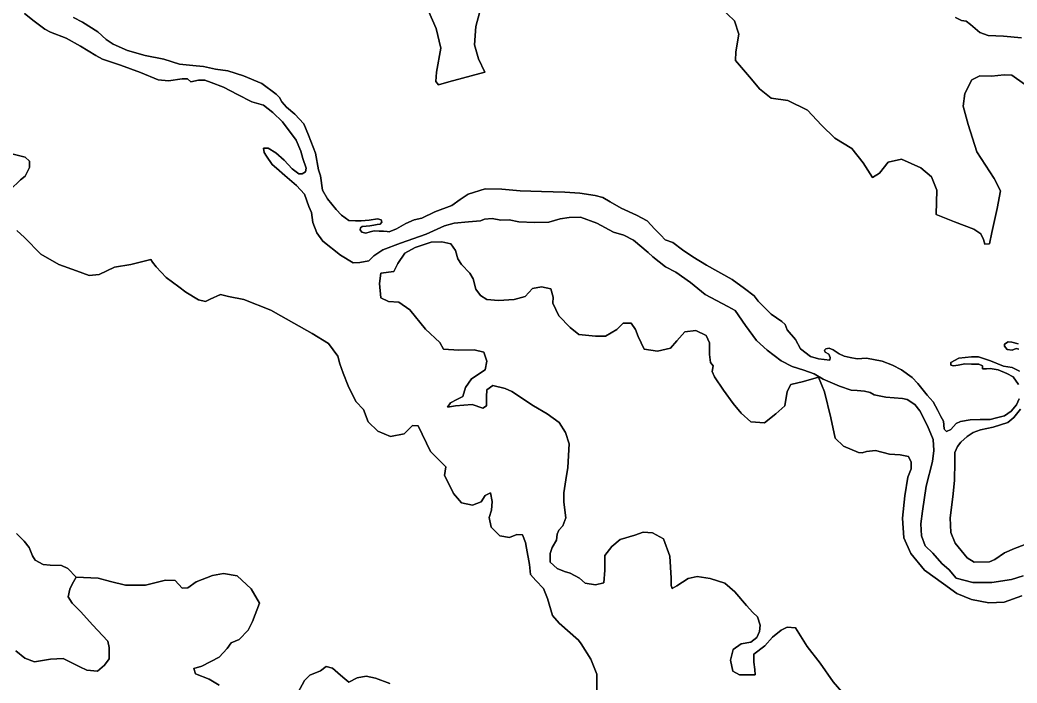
# Model space of a CAD drawing. Header units: inches. Extents: x 288635 to 1232953, y 676945 to 1655780.
# Drawn here: x 379095 to 404203, y 1231337 to 1248044 of the extents above; entities that cross this region are included whole.
import ezdxf

# ---------------------------------------------------------------- set-up
doc = ezdxf.new("R2010")
doc.units = ezdxf.units.IN
doc.header["$MEASUREMENT"] = 0

msp = doc.modelspace()

# ---------------------------------------------------------------- linework, layer by layer
at = {"color": 1}
for points in [[(390667.9984, 1248223.7648), (390572.7482, 1247882.4516), (390540.9981, 1247414.1381), (390644.1858, 1247064.8874), (390802.9362, 1246731.5118), (389898.0593, 1246485.4488), (389636.1213, 1246406.0736), (389564.6837, 1246493.3863), (389588.4962, 1246731.5118), (389691.6839, 1247334.763), (389572.6212, 1247826.889), (389239.2455, 1248604.7655)], [(389239.2455, 1248604.7655), (389572.6212, 1247826.889), (389691.6839, 1247334.763), (389588.4962, 1246731.5118), (389564.6837, 1246493.3863), (389636.1213, 1246406.0736), (389898.0593, 1246485.4488), (390802.9362, 1246731.5118), (390644.1858, 1247064.8874), (390540.9981, 1247414.1381), (390572.7482, 1247882.4516), (390667.9984, 1248223.7648)], [(404360.7246, 1234034.9173), (404064.3907, 1233950.2505), (403564.8563, 1233869.817), (403086.4887, 1233874.0504), (402667.3879, 1233979.8839), (402498.0542, 1234187.3176), (402311.7872, 1234352.418), (402083.1867, 1234610.6518), (401888.453, 1234792.6855), (401799.5528, 1235046.686), (401782.6194, 1235347.2533), (401820.7195, 1235668.9873), (401918.0864, 1236295.5219), (402076.2299, 1236922.9031), (402107.98, 1237195.9537), (402088.93, 1237472.1792), (401946.0547, 1237818.2549), (401758.7293, 1238199.2557), (401625.379, 1238354.831), (401434.8786, 1238478.6562), (401317.4034, 1238510.4063), (400898.3026, 1238538.9814), (400603.027, 1238596.1315), (400504.6018, 1238656.4566), (400364.9015, 1238694.5567), (400180.7511, 1238707.2567), (400028.6331, 1238720.1684), (399736.5325, 1238813.3019), (399317.4316, 1238995.3356), (399093.0645, 1239126.5692), (398830.5973, 1239223.9361), (398542.7301, 1239312.8362), (398263.3295, 1239452.5365), (397911.9622, 1239723.4704), (397645.2616, 1239969.0042), (397361.6277, 1240341.5383), (397107.6272, 1240726.7724), (396921.3602, 1240828.3726), (396633.4929, 1240972.3062), (396349.859, 1241124.7065), (395981.5583, 1241429.5071), (395609.0242, 1241687.741), (395355.0237, 1241827.4413), (395029.0564, 1242077.2084), (394914.7562, 1242183.042), (394542.2221, 1242496.3093), (394300.9216, 1242619.0762), (394038.4544, 1242699.5097), (393623.5869, 1242919.6434), (393208.7194, 1243076.2771), (392925.0855, 1243063.5771), (392696.4851, 1243033.9437), (392412.8512, 1242945.0435), (392048.7838, 1242936.5768), (391659.3163, 1242953.5102), (391413.7825, 1243004.3103), (391202.1154, 1243000.0769), (390981.9816, 1243042.4104), (390791.4812, 1243025.477), (390689.881, 1242978.9102), (390389.3138, 1242953.5102), (390029.4797, 1242919.6434), (389783.9459, 1242856.1433), (389323.9933, 1242647.4396), (388673.752, 1242423.9191), (388231.7911, 1242251.1988), (388008.2707, 1242103.8785), (387881.2704, 1241971.7982), (387652.67, 1241936.2381), (387485.0296, 1241926.0781), (387170.069, 1242119.1185), (386723.0281, 1242469.6392), (386570.6278, 1242677.9196), (386469.0276, 1242942.0802), (386433.4675, 1243191.0007), (386373.5657, 1243341.9193), (386261.8055, 1243656.8799), (386058.6051, 1243875.3204), (385769.0445, 1244124.2409), (385555.6841, 1244312.2012), (385449.0039, 1244403.6414), (385306.7636, 1244611.9218), (385245.8035, 1244703.362), (385230.5635, 1244815.1222), (385342.3237, 1244810.0422), (385540.4441, 1244693.202), (385748.7245, 1244510.3216), (385946.8449, 1244291.8812), (386114.4852, 1244169.9609), (386201.2687, 1244164.9868), (386282.1256, 1244215.681), (386302.4456, 1244307.1212), (386216.0854, 1244550.9617), (386165.2853, 1244738.9221), (386053.5251, 1245018.3226), (385703.0044, 1245480.6036), (385459.1639, 1245714.284), (385225.4834, 1245897.1644), (384930.8429, 1245978.4446), (384575.2421, 1246161.3249), (384219.6414, 1246349.2853), (383909.7608, 1246466.1255), (383752.2805, 1246527.0857), (383589.7202, 1246527.0857), (383401.7598, 1246486.4456), (383310.3196, 1246562.6457), (383183.3194, 1246557.5657), (382837.8787, 1246506.7656), (382578.7982, 1246532.1657), (382131.7573, 1246720.126), (381623.7562, 1246908.0864), (381171.6353, 1247055.4067), (381009.075, 1247151.9269), (380617.9142, 1247380.5274), (380257.2335, 1247583.7278), (379860.9927, 1247736.1281), (379718.7524, 1247812.3282), (379454.5919, 1248015.5286), (379205.6714, 1248203.489)], [(379205.6714, 1248203.489), (379454.5919, 1248015.5286), (379718.7524, 1247812.3282), (379860.9927, 1247736.1281), (380257.2335, 1247583.7278), (380617.9142, 1247380.5274), (381009.075, 1247151.9269), (381171.6353, 1247055.4067), (381623.7562, 1246908.0864), (382131.7573, 1246720.126), (382578.7982, 1246532.1657), (382837.8787, 1246506.7656), (383183.3194, 1246557.5657), (383310.3196, 1246562.6457), (383401.7598, 1246486.4456), (383589.7202, 1246527.0857), (383752.2805, 1246527.0857), (383909.7608, 1246466.1255), (384219.6414, 1246349.2853), (384575.2421, 1246161.3249), (384930.8429, 1245978.4446), (385225.4834, 1245897.1644), (385459.1639, 1245714.284), (385703.0044, 1245480.6036), (386053.5251, 1245018.3226), (386165.2853, 1244738.9221), (386216.0854, 1244550.9617), (386302.4456, 1244307.1212), (386282.1256, 1244215.681), (386201.2687, 1244164.9868), (386114.4852, 1244169.9609), (385946.8449, 1244291.8812), (385748.7245, 1244510.3216), (385540.4441, 1244693.202), (385342.3237, 1244810.0422), (385230.5635, 1244815.1222), (385245.8035, 1244703.362), (385306.7636, 1244611.9218), (385449.0039, 1244403.6414), (385555.6841, 1244312.2012), (385769.0445, 1244124.2409), (386058.6051, 1243875.3204), (386261.8055, 1243656.8799), (386373.5657, 1243341.9193), (386433.4675, 1243191.0007), (386469.0276, 1242942.0802), (386570.6278, 1242677.9196), (386723.0281, 1242469.6392), (387170.069, 1242119.1185), (387485.0296, 1241926.0781), (387652.67, 1241936.2381), (387881.2704, 1241971.7982), (388008.2707, 1242103.8785), (388231.7911, 1242251.1988), (388673.752, 1242423.9191), (389323.9933, 1242647.4396), (389783.9459, 1242856.1433), (390029.4797, 1242919.6434), (390389.3138, 1242953.5102), (390689.881, 1242978.9102), (390791.4812, 1243025.477), (390981.9816, 1243042.4104), (391202.1154, 1243000.0769), (391413.7825, 1243004.3103), (391659.3163, 1242953.5102), (392048.7838, 1242936.5768), (392412.8512, 1242945.0435), (392696.4851, 1243033.9437), (392925.0855, 1243063.5771), (393208.7194, 1243076.2771), (393623.5869, 1242919.6434), (394038.4544, 1242699.5097), (394300.9216, 1242619.0762), (394542.2221, 1242496.3093), (394914.7562, 1242183.042), (395029.0564, 1242077.2084), (395355.0237, 1241827.4413), (395609.0242, 1241687.741), (395981.5583, 1241429.5071), (396349.859, 1241124.7065), (396633.4929, 1240972.3062), (396921.3602, 1240828.3726), (397107.6272, 1240726.7724), (397361.6277, 1240341.5383), (397645.2616, 1239969.0042), (397911.9622, 1239723.4704), (398263.3295, 1239452.5365), (398542.7301, 1239312.8362), (398830.5973, 1239223.9361), (399093.0645, 1239126.5692), (399317.4316, 1238995.3356), (399736.5325, 1238813.3019), (400028.6331, 1238720.1684), (400180.7511, 1238707.2567), (400364.9015, 1238694.5567), (400504.6018, 1238656.4566), (400603.027, 1238596.1315), (400898.3026, 1238538.9814), (401317.4034, 1238510.4063), (401434.8786, 1238478.6562), (401625.379, 1238354.831), (401758.7293, 1238199.2557), (401946.0547, 1237818.2549), (402088.93, 1237472.1792), (402107.98, 1237195.9537), (402076.2299, 1236922.9031), (401918.0864, 1236295.5219), (401820.7195, 1235668.9873), (401782.6194, 1235347.2533), (401799.5528, 1235046.686), (401888.453, 1234792.6855), (402083.1867, 1234610.6518), (402311.7872, 1234352.418), (402498.0542, 1234187.3176), (402667.3879, 1233979.8839), (403086.4887, 1233874.0504), (403564.8563, 1233869.817), (404064.3907, 1233950.2505), (404360.7246, 1234034.9173)], [(404386.6717, 1246421.6841), (404069.171, 1246656.6345), (403878.6706, 1246662.9846), (403561.17, 1246631.2345), (403269.0694, 1246637.5845), (403065.869, 1246535.9843), (402888.0687, 1246193.0836), (402849.9686, 1245869.233), (402970.6188, 1245412.0321), (403192.8693, 1244719.8807), (403631.0201, 1244046.7793), (403783.4204, 1243735.6287), (403700.8703, 1243297.4778), (403567.52, 1242687.8766), (403510.3699, 1242402.126), (403396.0697, 1242395.776), (403357.9696, 1242510.0763), (403294.4695, 1242656.1265), (403117.5158, 1242769.1568), (402630.6815, 1242959.6571), (402165.0139, 1243139.5742), (402186.1806, 1243753.4087), (402048.597, 1244092.0761), (401784.0131, 1244314.3265), (401297.1788, 1244536.577), (400958.5115, 1244462.4935), (400736.261, 1244187.3263), (400566.9273, 1244070.9094), (400327.9552, 1244445.5072), (400042.2046, 1244802.6954), (399613.5788, 1245064.6334), (399280.2031, 1245390.0716), (398923.0149, 1245771.0724), (398430.8889, 1246017.1353), (398010.2006, 1246072.698), (397716.5125, 1246310.8234), (397518.0746, 1246548.9489), (397113.2613, 1247025.1999), (397121.1988, 1247239.5128), (397200.5739, 1247684.0137), (397089.4487, 1248025.3269), (396732.2605, 1248358.7025)], [(396732.2605, 1248358.7025), (397089.4487, 1248025.3269), (397200.5739, 1247684.0137), (397121.1988, 1247239.5128), (397113.2613, 1247025.1999), (397518.0746, 1246548.9489), (397716.5125, 1246310.8234), (398010.2006, 1246072.698), (398430.8889, 1246017.1353), (398923.0149, 1245771.0724), (399280.2031, 1245390.0716), (399613.5788, 1245064.6334), (400042.2046, 1244802.6954), (400327.9552, 1244445.5072), (400566.9273, 1244070.9094), (400736.261, 1244187.3263), (400958.5115, 1244462.4935), (401297.1788, 1244536.577), (401784.0131, 1244314.3265), (402048.597, 1244092.0761), (402186.1806, 1243753.4087), (402165.0139, 1243139.5742), (402630.6815, 1242959.6571), (403117.5158, 1242769.1568), (403294.4695, 1242656.1265), (403357.9696, 1242510.0763), (403396.0697, 1242395.776), (403510.3699, 1242402.126), (403567.52, 1242687.8766), (403700.8703, 1243297.4778), (403783.4204, 1243735.6287), (403783.4204, 1243735.6287), (403631.0201, 1244046.7793), (403192.8693, 1244719.8807), (402970.6188, 1245412.0321), (402849.9686, 1245869.233), (402888.0687, 1246193.0836), (403065.869, 1246535.9843), (403269.0694, 1246637.5845), (403561.17, 1246631.2345), (403878.6706, 1246662.9846), (404069.171, 1246656.6345), (404386.6717, 1246421.6841)], [(380445.1939, 1248106.9688), (380673.7943, 1247990.1286), (381059.8751, 1247741.2081), (381263.0755, 1247553.2477), (381440.8759, 1247436.4075), (381806.6366, 1247273.8472), (382248.5975, 1247146.8469), (382715.9584, 1247055.4067), (383112.1992, 1246928.4065), (383528.7601, 1246887.7664), (383716.7204, 1246872.5264), (384016.441, 1246806.4862), (384331.4017, 1246765.8461), (384727.6424, 1246633.7659), (385184.8434, 1246440.7255), (385545.5241, 1246176.565), (385626.8042, 1246090.2048), (385692.8444, 1245983.5246), (385809.6846, 1245846.3643), (386017.965, 1245673.644), (386246.5655, 1245424.7235), (386363.4057, 1245140.2429), (386536.1261, 1244688.122), (386612.3262, 1244266.4811), (386663.1263, 1244119.1608), (386713.9264, 1243753.4001), (386840.9267, 1243534.9597), (387056.4038, 1243271.6458), (387189.754, 1243128.7705), (387380.2544, 1242992.2453), (387548.5298, 1242982.7202), (387688.23, 1242985.8952), (387885.0804, 1243001.7703), (388094.6309, 1243036.6953), (388193.056, 1243011.2953), (388206.6027, 1242945.8902), (388162.576, 1242898.4767), (388091.4558, 1242888.3167), (388008.4823, 1242873.0767), (387906.8821, 1242857.8367), (387815.442, 1242847.6766), (387712.1484, 1242839.21), (387673.2017, 1242808.7299), (387663.0417, 1242757.9298), (387700.2951, 1242695.2763), (387803.5886, 1242673.263), (387915.3488, 1242703.743), (388016.949, 1242734.2231), (388138.8693, 1242725.7564), (388247.2428, 1242725.7564), (388338.4963, 1242714.196), (388396.2565, 1242706.4947), (388577.2318, 1242779.5198), (388815.3573, 1242912.8701), (389018.5577, 1243011.2953), (389218.5831, 1243052.5704), (389542.6454, 1243207.5107), (389970.2129, 1243368.3777), (390181.88, 1243520.778), (390385.0804, 1243652.0116), (390812.648, 1243791.7119), (391231.7488, 1243779.0118), (391693.183, 1243740.9118), (392230.8175, 1243719.745), (392815.0186, 1243707.045), (393196.0194, 1243681.645), (393577.0201, 1243618.1448), (393775.9872, 1243571.5781), (393958.0209, 1243457.2779), (394237.4215, 1243300.6442), (394618.4222, 1243122.8439), (394885.1228, 1242978.9102), (395079.8565, 1242771.4765), (395232.2568, 1242623.3095), (395346.557, 1242504.776), (395532.8241, 1242437.0425), (395782.5912, 1242255.0088), (396040.8251, 1242077.2084), (396383.7258, 1241865.5413), (397031.4271, 1241501.4739), (397340.461, 1241277.1068), (397581.7615, 1241090.8398), (397687.595, 1240955.3729), (398009.329, 1240629.4055), (398280.2629, 1240443.1385), (398364.9297, 1240366.9383), (398415.7298, 1240235.7047), (398627.3969, 1239994.4043), (398754.3972, 1239757.3371), (398999.931, 1239566.8367), (399207.3647, 1239507.57), (399486.7653, 1239473.7032), (399500.8764, 1239541.0134), (399462.7764, 1239623.5635), (399373.8762, 1239676.4803), (399354.8261, 1239723.0471), (399390.8096, 1239756.9138), (399471.243, 1239771.7305), (399572.8433, 1239731.5137), (399725.2436, 1239634.1469), (399848.0105, 1239574.8801), (400004.6441, 1239538.8967), (400181.0334, 1239507.57), (400412.5266, 1239523.2333), (400803.0524, 1239443.8582), (401069.7529, 1239342.258), (401292.0034, 1239224.7827), (401565.0539, 1239037.4573), (401701.5792, 1238888.2321), (401942.8797, 1238589.7815), (402088.93, 1238418.3311), (402209.5802, 1238205.6057), (402285.7803, 1238056.3804), (402352.4555, 1237935.7301), (402371.5055, 1237745.2298), (402374.2311, 1237726.5402), (402425.9463, 1237678.5546), (402536.0132, 1237722.5814), (402669.7868, 1237874.9817), (402779.8537, 1237930.8618), (403023.6942, 1237969.8085), (403277.6947, 1237973.1952), (403530.0018, 1237973.1952), (403688.3288, 1238022.7253), (403885.1792, 1238073.5254), (404056.6296, 1238187.8257), (404189.9798, 1238346.576), (404253.4799, 1238502.1513)], [(404253.4799, 1238502.1513), (404189.9798, 1238346.576), (404056.6296, 1238187.8257), (403885.1792, 1238073.5254), (403688.3288, 1238022.7253), (403530.0018, 1237973.1952), (403277.6947, 1237973.1952), (403023.6942, 1237969.8085), (402779.8537, 1237930.8618), (402669.7868, 1237874.9817), (402536.0132, 1237722.5814), (402425.9463, 1237678.5546), (402374.2311, 1237726.5402), (402371.5055, 1237745.2298), (402352.4555, 1237935.7301), (402285.7803, 1238056.3804), (402209.5802, 1238205.6057), (402088.93, 1238418.3311), (401942.8797, 1238589.7815), (401701.5792, 1238888.2321), (401565.0539, 1239037.4573), (401292.0034, 1239224.7827), (401069.7529, 1239342.258), (400803.0524, 1239443.8582), (400412.5266, 1239523.2333), (400181.0334, 1239507.57), (400004.6441, 1239538.8967), (399848.0105, 1239574.8801), (399725.2436, 1239634.1469), (399572.8433, 1239731.5137), (399471.243, 1239771.7305), (399390.8096, 1239756.9138), (399354.8261, 1239723.0471), (399373.8762, 1239676.4803), (399462.7764, 1239623.5635), (399500.8764, 1239541.0134), (399486.7653, 1239473.7032), (399207.3647, 1239507.57), (398999.931, 1239566.8367), (398754.3972, 1239757.3371), (398627.3969, 1239994.4043), (398415.7298, 1240235.7047), (398364.9297, 1240366.9383), (398280.2629, 1240443.1385), (398009.329, 1240629.4055), (397687.595, 1240955.3729), (397581.7615, 1241090.8398), (397340.461, 1241277.1068), (397031.4271, 1241501.4739), (396383.7258, 1241865.5413), (396040.8251, 1242077.2084), (395782.5912, 1242255.0088), (395532.8241, 1242437.0425), (395346.557, 1242504.776), (395232.2568, 1242623.3095), (395079.8565, 1242771.4765), (394885.1228, 1242978.9102), (394618.4222, 1243122.8439), (394237.4215, 1243300.6442), (393958.0209, 1243457.2779), (393775.9872, 1243571.5781), (393577.0201, 1243618.1448), (393196.0194, 1243681.645), (392815.0186, 1243707.045), (392230.8175, 1243719.745), (391693.183, 1243740.9118), (391231.7488, 1243779.0118), (390812.648, 1243791.7119), (390385.0804, 1243652.0116), (390181.88, 1243520.778), (389970.2129, 1243368.3777), (389542.6454, 1243207.5107), (389218.5831, 1243052.5704), (389018.5577, 1243011.2953), (388815.3573, 1242912.8701), (388577.2318, 1242779.5198), (388396.2565, 1242706.4947), (388338.4963, 1242714.196), (388247.2428, 1242725.7564), (388138.8693, 1242725.7564), (388016.949, 1242734.2231), (387915.3488, 1242703.743), (387803.5886, 1242673.263), (387700.2951, 1242695.2763), (387663.0417, 1242757.9298), (387673.2017, 1242808.7299), (387712.1484, 1242839.21), (387815.442, 1242847.6766), (387906.8821, 1242857.8367), (388008.4823, 1242873.0767), (388091.4558, 1242888.3167), (388162.576, 1242898.4767), (388206.6027, 1242945.8902), (388193.056, 1243011.2953), (388094.6309, 1243036.6953), (387885.0804, 1243001.7703), (387688.23, 1242985.8952), (387548.5298, 1242982.7202), (387380.2544, 1242992.2453), (387189.754, 1243128.7705), (387056.4038, 1243271.6458), (386840.9267, 1243534.9597), (386713.9264, 1243753.4001), (386663.1263, 1244119.1608), (386612.3262, 1244266.4811), (386536.1261, 1244688.122), (386363.4057, 1245140.2429), (386246.5655, 1245424.7235), (386017.965, 1245673.644), (385809.6846, 1245846.3643), (385692.8444, 1245983.5246), (385626.8042, 1246090.2048), (385545.5241, 1246176.565), (385184.8434, 1246440.7255), (384727.6424, 1246633.7659), (384331.4017, 1246765.8461), (384016.441, 1246806.4862), (383716.7204, 1246872.5264), (383528.7601, 1246887.7664), (383112.1992, 1246928.4065), (382715.9584, 1247055.4067), (382248.5975, 1247146.8469), (381806.6366, 1247273.8472), (381440.8759, 1247436.4075), (381263.0755, 1247553.2477), (381059.8751, 1247741.2081), (380673.7943, 1247990.1286), (380445.1939, 1248106.9688)], [(402653.1182, 1248104.4374), (402805.5185, 1248028.2373), (402919.8187, 1248015.5373), (403034.1189, 1247926.6371), (403269.0694, 1247723.4367), (403478.6198, 1247653.5865), (403859.6206, 1247634.5365), (404316.8215, 1247596.4364)], [(404316.8215, 1247596.4364), (403859.6206, 1247634.5365), (403478.6198, 1247653.5865), (403269.0694, 1247723.4367), (403034.1189, 1247926.6371), (402919.8187, 1248015.5373), (402805.5185, 1248028.2373), (402653.1182, 1248104.4374)], [(378861.1767, 1244679.5655), (379223.1274, 1244590.6653), (379337.4277, 1244482.7151), (379337.4277, 1244323.9647), (379223.1274, 1244108.0643), (379108.8272, 1244019.1641), (378848.4767, 1243765.1636)], [(378848.4767, 1243765.1636), (379108.8272, 1244019.1641), (379223.1274, 1244108.0643), (379337.4277, 1244323.9647), (379337.4277, 1244482.7151), (379223.1274, 1244590.6653), (378861.1767, 1244679.5655)], [(379019.927, 1242742.8116), (379213.6681, 1242562.284), (379622.7989, 1242145.9755), (380074.0291, 1241879.2099), (380518.53, 1241720.4595), (380836.0307, 1241606.1593), (381090.0312, 1241631.5594), (381477.3819, 1241815.7097), (381890.1328, 1241879.2099), (382220.3334, 1241968.11), (382391.7838, 1242006.2101), (382429.8838, 1241942.71), (382525.134, 1241822.0597), (382779.1345, 1241555.3592), (383093.6114, 1241320.6749), (383274.4355, 1241187.0585), (383591.9362, 1240990.2081), (383769.7365, 1240952.108), (383884.0367, 1241009.2581), (384144.3873, 1241123.5583), (384347.5877, 1241079.1083), (384734.9384, 1241002.9081), (385414.3898, 1240729.8576), (385663.2931, 1240590.0888), (386451.5002, 1240140.1964), (386868.5427, 1239891.6559), (387103.4932, 1239574.1552), (387154.2933, 1239377.3049), (387230.4934, 1239148.7044), (387357.4937, 1238824.8537), (387549.736, 1238434.5658), (387744.8445, 1238227.9526), (387865.4947, 1237916.8019), (388106.7952, 1237681.8515), (388424.2958, 1237548.5012), (388773.5465, 1237618.3513), (388983.0969, 1237827.9018), (389122.7972, 1237815.2017), (389433.9478, 1237173.8504), (389821.2986, 1236786.4997), (389789.5486, 1236564.2492), (389878.4487, 1236386.4489), (390011.799, 1236113.3983), (390214.9994, 1235878.4479), (390494.4, 1235814.9477), (390710.3004, 1235903.8479), (390811.9006, 1236062.5982), (390945.2509, 1236126.0984), (390989.701, 1235910.1979), (390970.6509, 1235694.2975), (390907.1508, 1235510.1471), (390964.3009, 1235262.4966), (391180.2013, 1235046.5962), (391421.5018, 1235008.4961), (391605.6522, 1235078.3463), (391751.7025, 1235071.9962), (391826.1093, 1234881.3494), (391846.9527, 1234735.4456), (391929.5028, 1234322.6947), (391954.9029, 1234075.0443), (392081.9031, 1233922.6439), (392278.7535, 1233719.4435), (392312.9851, 1233633.8646), (392380.3537, 1233465.443), (392507.354, 1233039.9922), (392672.4543, 1232843.1418), (393160.0221, 1232419.479), (393224.1627, 1232327.5215), (393472.5559, 1231935.09), (393624.9562, 1231560.4392), (393624.9562, 1231090.5383)], [(393624.9562, 1231090.5383), (393624.9562, 1231560.4392), (393472.5559, 1231935.09), (393224.1627, 1232327.5215), (393160.0221, 1232419.479), (392672.4543, 1232843.1418), (392507.354, 1233039.9922), (392380.3537, 1233465.443), (392312.9851, 1233633.8646), (392278.7535, 1233719.4435), (392081.9031, 1233922.6439), (391954.9029, 1234075.0443), (391929.5028, 1234322.6947), (391846.9527, 1234735.4456), (391826.1093, 1234881.3494), (391751.7025, 1235071.9962), (391605.6522, 1235078.3463), (391421.5018, 1235008.4961), (391180.2013, 1235046.5962), (390964.3009, 1235262.4966), (390907.1508, 1235510.1471), (390970.6509, 1235694.2975), (390989.701, 1235910.1979), (390945.2509, 1236126.0984), (390811.9006, 1236062.5982), (390710.3004, 1235903.8479), (390494.4, 1235814.9477), (390214.9994, 1235878.4479), (390011.799, 1236113.3983), (389878.4487, 1236386.4489), (389789.5486, 1236564.2492), (389821.2986, 1236786.4997), (389433.9478, 1237173.8504), (389122.7972, 1237815.2017), (388983.0969, 1237827.9018), (388773.5465, 1237618.3513), (388424.2958, 1237548.5012), (388106.7952, 1237681.8515), (387865.4947, 1237916.8019), (387744.8445, 1238227.9526), (387549.736, 1238434.5658), (387357.4937, 1238824.8537), (387230.4934, 1239148.7044), (387154.2933, 1239377.3049), (387103.4932, 1239574.1552), (386868.5427, 1239891.6559), (386451.5002, 1240140.1964), (385663.2931, 1240590.0888), (385414.3898, 1240729.8576), (384734.9384, 1241002.9081), (384347.5877, 1241079.1083), (384144.3873, 1241123.5583), (383884.0367, 1241009.2581), (383769.7365, 1240952.108), (383591.9362, 1240990.2081), (383274.4355, 1241187.0585), (383093.6114, 1241320.6749), (382779.1345, 1241555.3592), (382525.134, 1241822.0597), (382429.8838, 1241942.71), (382391.7838, 1242006.2101), (382220.3334, 1241968.11), (381890.1328, 1241879.2099), (381477.3819, 1241815.7097), (381090.0312, 1241631.5594), (380836.0307, 1241606.1593), (380518.53, 1241720.4595), (380074.0291, 1241879.2099), (379622.7989, 1242145.9755), (379213.6681, 1242562.284), (379019.927, 1242742.8116)], [(399839.7235, 1231053.169), (399573.023, 1231364.3196), (399242.8223, 1231834.2205), (398918.9717, 1232259.6714), (398626.8711, 1232729.5723), (398417.3207, 1232748.6224), (398264.9204, 1232672.4222), (398049.0199, 1232494.6219), (397852.1695, 1232278.7214), (397579.119, 1232062.821), (397579.119, 1231859.6206), (397604.519, 1231675.4702), (397610.8691, 1231542.12), (397217.1683, 1231548.47), (397045.7179, 1231637.3702), (396988.5678, 1231910.4207), (397052.0679, 1232183.4712), (397255.2683, 1232329.5215), (397496.5688, 1232367.6216), (397648.9691, 1232481.9218), (397718.8193, 1232634.3221), (397731.5193, 1232799.4225), (397668.0192, 1233008.9729), (397547.3689, 1233116.9231), (397388.6186, 1233294.7235), (397096.518, 1233637.6242), (396848.8675, 1233853.5246), (396474.2168, 1233967.8248), (396150.3661, 1234024.9749), (395921.7657, 1233967.8248), (395636.0151, 1233783.6744), (395521.7149, 1233720.1743), (395489.9648, 1233796.3745), (395489.9648, 1233980.5248), (395458.2148, 1234532.9759), (395299.4644, 1234971.1268), (395020.0639, 1235123.5271), (394785.1134, 1235136.2272), (394581.913, 1235060.027), (394207.2623, 1234952.0768), (393997.7118, 1234780.6264), (393826.2615, 1234552.026), (393819.9115, 1234177.3752), (393794.5114, 1233859.8746), (393584.961, 1233809.0745), (393330.9605, 1233853.5246), (393184.9102, 1233980.5248), (392949.9597, 1234107.5251), (392803.9094, 1234145.6252), (392626.1091, 1234221.8253), (392448.3087, 1234386.9257), (392448.3087, 1234602.8261), (392499.1088, 1234755.2264), (392607.0591, 1234939.3768), (392626.1091, 1235091.7771), (392664.2092, 1235193.3773), (392765.8094, 1235294.9775), (392842.0095, 1235498.1779), (392791.2094, 1235891.8787), (392791.2094, 1236126.8291), (392842.0095, 1236457.0298), (392892.8096, 1236768.1804), (392924.5597, 1237365.0816), (392835.6595, 1237650.8322), (392676.9092, 1237898.4827), (392372.1086, 1238120.7331), (392022.8579, 1238323.9335), (391484.048, 1238680.7676), (391311.6565, 1238762.0844), (391000.5058, 1238831.9345), (390848.1055, 1238723.9843), (390841.7555, 1238552.534), (390841.7555, 1238317.5835), (390752.8553, 1238260.4334), (390486.1548, 1238355.6836), (390060.704, 1238317.5835), (389863.8536, 1238285.8335), (389940.0537, 1238400.1337), (390098.804, 1238482.6838), (390244.8543, 1238558.884), (390314.7045, 1238781.1344), (390467.1048, 1239003.3849), (390810.0055, 1239225.6353), (390854.4555, 1239447.8858), (390778.2554, 1239676.4862), (390530.6049, 1239733.6363), (390143.2541, 1239720.9363), (389762.2534, 1239746.3364), (389667.0032, 1239917.7867), (389311.4025, 1240254.3374), (388911.3517, 1240736.9384), (388638.3011, 1240933.7887), (388377.9506, 1240946.4888), (388181.1002, 1241041.739), (388149.3501, 1241403.6897), (388181.1002, 1241664.0402), (388511.3009, 1241702.1403), (388612.9011, 1241911.6907), (388790.7014, 1242165.6912), (389051.0519, 1242311.7415), (389451.1027, 1242445.0918), (389717.8033, 1242451.4418), (389946.4037, 1242400.6417), (390060.704, 1242235.5414), (390124.2041, 1242025.9909), (390213.1043, 1241879.9406), (390422.6547, 1241664.0402), (390505.2048, 1241524.3399), (390575.055, 1241263.9894), (390695.7052, 1241098.8891), (390854.4555, 1240997.2889), (390854.4555, 1240997.2889), (391146.5561, 1240978.2388), (391540.2569, 1240997.2889), (391813.3075, 1241073.489), (392003.8078, 1241276.6894), (392226.0583, 1241321.1395), (392461.0088, 1241270.3394), (392518.3633, 1241060.7802), (392511.8089, 1240908.3887), (392664.2092, 1240590.8881), (392949.9597, 1240292.4375), (393172.2102, 1240120.9871), (393584.961, 1240076.537), (393838.9615, 1240076.537), (394124.7121, 1240241.6374), (394283.4624, 1240400.3877), (394486.6628, 1240406.7377), (394594.613, 1240247.9874), (394664.4632, 1240070.187), (394810.5135, 1239752.6864), (395147.0641, 1239695.5363), (395477.2648, 1239778.0864), (395636.0151, 1239955.8868), (395839.2155, 1240184.4872), (396112.2661, 1240216.2373), (396378.9666, 1240095.5871), (396455.1667, 1239911.4367), (396461.5168, 1239612.9861), (396480.5668, 1239416.1357), (396550.4169, 1239327.2355), (396525.0169, 1239187.5353), (396588.517, 1239054.185), (396810.7675, 1238717.6343), (397052.0679, 1238381.0836), (397255.2683, 1238139.7832), (397496.5688, 1237917.5327), (397845.8195, 1237892.1327), (398125.2201, 1238120.7331), (398353.8205, 1238317.5835), (398417.3207, 1238685.8843), (398506.2209, 1238857.3346), (398823.7215, 1238933.5347), (399204.7222, 1239041.485), (399350.7725, 1238673.1842), (399515.8729, 1238019.1329), (399623.8231, 1237504.7819), (399830.9748, 1237304.6046), (400212.6809, 1237143.2545), (400301.5811, 1237136.9045), (400409.5313, 1237168.6545), (400638.1318, 1237200.4046), (400993.7325, 1237105.1544), (401260.433, 1237086.1044), (401469.9834, 1237041.6543), (401539.8336, 1236901.954), (401539.8336, 1236736.8537), (401450.9334, 1236520.9533), (401381.0833, 1236057.4023), (401317.5831, 1235492.2512), (401355.6832, 1234996.9502), (401527.1336, 1234603.2494), (401876.3843, 1234177.7986), (402352.6352, 1233841.2479), (402689.1859, 1233593.5974), (403054.5968, 1233440.7375), (403495.6375, 1233358.6469), (403876.6383, 1233371.347), (404320.2416, 1233535.2543)], [(404320.2416, 1233535.2543), (403876.6383, 1233371.347), (403495.6375, 1233358.6469), (403054.5968, 1233440.7375), (402689.1859, 1233593.5974), (402352.6352, 1233841.2479), (401876.3843, 1234177.7986), (401527.1336, 1234603.2494), (401355.6832, 1234996.9502), (401317.5831, 1235492.2512), (401381.0833, 1236057.4023), (401450.9334, 1236520.9533), (401539.8336, 1236736.8537), (401539.8336, 1236901.954), (401469.9834, 1237041.6543), (401260.433, 1237086.1044), (400993.7325, 1237105.1544), (400638.1318, 1237200.4046), (400409.5313, 1237168.6545), (400301.5811, 1237136.9045), (400212.6809, 1237143.2545), (399830.9748, 1237304.6046), (399623.8231, 1237504.7819), (399515.8729, 1238019.1329), (399350.7725, 1238673.1842), (399204.7222, 1239041.485), (398823.7215, 1238933.5347), (398506.2209, 1238857.3346), (398417.3207, 1238685.8843), (398353.8205, 1238317.5835), (398125.2201, 1238120.7331), (397845.8195, 1237892.1327), (397496.5688, 1237917.5327), (397255.2683, 1238139.7832), (397052.0679, 1238381.0836), (396810.7675, 1238717.6343), (396588.517, 1239054.185), (396525.0169, 1239187.5353), (396550.4169, 1239327.2355), (396480.5668, 1239416.1357), (396461.5168, 1239612.9861), (396455.1667, 1239911.4367), (396378.9666, 1240095.5871), (396112.2661, 1240216.2373), (395839.2155, 1240184.4872), (395636.0151, 1239955.8868), (395477.2648, 1239778.0864), (395147.0641, 1239695.5363), (394810.5135, 1239752.6864), (394664.4632, 1240070.187), (394594.613, 1240247.9874), (394486.6628, 1240406.7377), (394283.4624, 1240400.3877), (394124.7121, 1240241.6374), (393838.9615, 1240076.537), (393584.961, 1240076.537), (393172.2102, 1240120.9871), (392949.9597, 1240292.4375), (392664.2092, 1240590.8881), (392511.8089, 1240908.3887), (392518.3633, 1241060.7802), (392461.0088, 1241270.3394), (392226.0583, 1241321.1395), (392003.8078, 1241276.6894), (391813.3075, 1241073.489), (391540.2569, 1240997.2889), (391146.5561, 1240978.2388), (390854.4555, 1240997.2889), (390695.7052, 1241098.8891), (390575.055, 1241263.9894), (390505.2048, 1241524.3399), (390422.6547, 1241664.0402), (390213.1043, 1241879.9406), (390124.2041, 1242025.9909), (390060.704, 1242235.5414), (389946.4037, 1242400.6417), (389717.8033, 1242451.4418), (389451.1027, 1242445.0918), (389051.0519, 1242311.7415), (388790.7014, 1242165.6912), (388612.9011, 1241911.6907), (388511.3009, 1241702.1403), (388181.1002, 1241664.0402), (388149.3501, 1241403.6897), (388181.1002, 1241041.739), (388377.9506, 1240946.4888), (388638.3011, 1240933.7887), (388911.3517, 1240736.9384), (389311.4025, 1240254.3374), (389667.0032, 1239917.7867), (389762.2534, 1239746.3364), (390143.2541, 1239720.9363), (390530.6049, 1239733.6363), (390778.2554, 1239676.4862), (390854.4555, 1239447.8858), (390810.0055, 1239225.6353), (390467.1048, 1239003.3849), (390314.7045, 1238781.1344), (390244.8543, 1238558.884), (390098.804, 1238482.6838), (389940.0537, 1238400.1337), (389863.8536, 1238285.8335), (390060.704, 1238317.5835), (390486.1548, 1238355.6836), (390752.8553, 1238260.4334), (390841.7555, 1238317.5835), (390841.7555, 1238552.534), (390848.1055, 1238723.9843), (391000.5058, 1238831.9345), (391311.6565, 1238762.0844), (391484.048, 1238680.7676), (392022.8579, 1238323.9335), (392372.1086, 1238120.7331), (392676.9092, 1237898.4827), (392835.6595, 1237650.8322), (392924.5597, 1237365.0816), (392892.8096, 1236768.1804), (392842.0095, 1236457.0298), (392791.2094, 1236126.8291), (392791.2094, 1235891.8787), (392842.0095, 1235498.1779), (392765.8094, 1235294.9775), (392664.2092, 1235193.3773), (392626.1091, 1235091.7771), (392607.0591, 1234939.3768), (392499.1088, 1234755.2264), (392448.3087, 1234602.8261), (392448.3087, 1234386.9257), (392626.1091, 1234221.8253), (392803.9094, 1234145.6252), (392949.9597, 1234107.5251), (393184.9102, 1233980.5248), (393330.9605, 1233853.5246), (393584.961, 1233809.0745), (393794.5114, 1233859.8746), (393819.9115, 1234177.3752), (393826.2615, 1234552.026), (393997.7118, 1234780.6264), (394207.2623, 1234952.0768), (394581.913, 1235060.027), (394785.1134, 1235136.2272), (395020.0639, 1235123.5271), (395299.4644, 1234971.1268), (395458.2148, 1234532.9759), (395489.9648, 1233980.5248), (395489.9648, 1233796.3745), (395521.7149, 1233720.1743), (395636.0151, 1233783.6744), (395921.7657, 1233967.8248), (396150.3661, 1234024.9749), (396474.2168, 1233967.8248), (396848.8675, 1233853.5246), (397096.518, 1233637.6242), (397388.6186, 1233294.7235), (397547.3689, 1233116.9231), (397668.0192, 1233008.9729), (397731.5193, 1232799.4225), (397718.8193, 1232634.3221), (397648.9691, 1232481.9218), (397496.5688, 1232367.6216), (397255.2683, 1232329.5215), (397052.0679, 1232183.4712), (396988.5678, 1231910.4207), (397045.7179, 1231637.3702), (397217.1683, 1231548.47), (397610.8691, 1231542.12), (397604.519, 1231675.4702), (397579.119, 1231859.6206), (397579.119, 1232062.821), (397852.1695, 1232278.7214), (398049.0199, 1232494.6219), (398264.9204, 1232672.4222), (398417.3207, 1232748.6224), (398626.8711, 1232729.5723), (398918.9717, 1232259.6714), (399242.8223, 1231834.2205), (399573.023, 1231364.3196), (399839.7235, 1231053.169)], [(404245.0133, 1239745.6954), (404181.5131, 1239762.6288), (404077.7963, 1239726.6454), (403952.9127, 1239739.3454), (403885.1792, 1239826.1289), (403887.2959, 1239874.8124), (403978.3127, 1239936.1958), (404073.5629, 1239925.6125), (404228.0799, 1239887.5124)], [(404228.0799, 1239887.5124), (404073.5629, 1239925.6125), (403978.3127, 1239936.1958), (403887.2959, 1239874.8124), (403885.1792, 1239826.1289), (403952.9127, 1239739.3454), (404077.7963, 1239726.6454), (404181.5131, 1239762.6288), (404245.0133, 1239745.6954)], [(404242.8966, 1238856.6937), (404109.5463, 1239053.544), (403944.446, 1239138.2109), (403726.4289, 1239224.9944), (403527.4618, 1239263.0945), (403432.2116, 1239250.3944), (403336.9614, 1239256.7445), (403330.6114, 1239332.9446), (403243.8279, 1239373.1614), (403053.3275, 1239371.0447), (402892.4606, 1239377.3947), (402718.8935, 1239343.528), (402604.5933, 1239330.8279), (402538.9765, 1239349.878), (402532.6265, 1239415.4948), (402740.0603, 1239519.2116), (403057.5609, 1239553.0784), (403231.1279, 1239553.0784), (403535.9285, 1239451.4782), (403864.0125, 1239322.3613), (404079.9129, 1239288.4945), (404261.9466, 1239197.4777)], [(404261.9466, 1239197.4777), (404079.9129, 1239288.4945), (403864.0125, 1239322.3613), (403535.9285, 1239451.4782), (403231.1279, 1239553.0784), (403057.5609, 1239553.0784), (402740.0603, 1239519.2116), (402532.6265, 1239415.4948), (402538.9765, 1239349.878), (402604.5933, 1239330.8279), (402718.8935, 1239343.528), (402892.4606, 1239377.3947), (403053.3275, 1239371.0447), (403243.8279, 1239373.1614), (403330.6114, 1239332.9446), (403336.9614, 1239256.7445), (403432.2116, 1239250.3944), (403527.4618, 1239263.0945), (403726.4289, 1239224.9944), (403944.446, 1239138.2109), (404109.5463, 1239053.544), (404242.8966, 1238856.6937)], [(404288.405, 1238241.8008), (404123.3047, 1238029.0753), (403967.7294, 1237905.2501), (403597.7353, 1237786.9282), (403282.7747, 1237715.808), (403101.5876, 1237646.3812), (402947.494, 1237553.2477), (402790.0137, 1237402.5407), (402700.2668, 1237294.1672), (402638.206, 1237148.3286), (402635.031, 1236910.2031), (402629.2878, 1236439.4555), (402586.9544, 1236033.0547), (402519.2209, 1235499.6536), (402536.1543, 1235131.3529), (402646.2212, 1234860.419), (402946.7884, 1234496.3516), (403124.5888, 1234386.2847), (403505.5896, 1234390.5181), (403641.0565, 1234449.7848), (403886.5903, 1234619.1185), (404140.5908, 1234724.9521), (404381.8913, 1234822.3189)], [(404381.8913, 1234822.3189), (404140.5908, 1234724.9521), (403886.5903, 1234619.1185), (403641.0565, 1234449.7848), (403505.5896, 1234390.5181), (403124.5888, 1234386.2847), (402946.7884, 1234496.3516), (402646.2212, 1234860.419), (402536.1543, 1235131.3529), (402519.2209, 1235499.6536), (402586.9544, 1236033.0547), (402629.2878, 1236439.4555), (402635.031, 1236910.2031), (402638.206, 1237148.3286), (402700.2668, 1237294.1672), (402790.0137, 1237402.5407), (402947.494, 1237553.2477), (403101.5876, 1237646.3812), (403282.7747, 1237715.808), (403597.7353, 1237786.9282), (403967.7294, 1237905.2501), (404123.3047, 1238029.0753), (404288.405, 1238241.8008)], [(379004.8652, 1235106.0333), (379202.2153, 1234908.6832), (379331.5137, 1234752.1642), (379413.1758, 1234541.2037), (379477.5612, 1234433.8947), (379676.0289, 1234328.1849), (379853.8292, 1234309.1348), (380139.5798, 1234302.7848), (380298.3301, 1234220.2346), (380508.8091, 1234003.5948), (380475.2474, 1233947.7144), (380406.2803, 1233832.8839), (380349.1302, 1233699.5336), (380311.0301, 1233509.0332), (380408.9482, 1233347.1696), (380631.1986, 1233132.8567), (380924.8867, 1232807.4186), (381305.8875, 1232394.6677), (381345.5751, 1232235.9174), (381337.6376, 1231950.1668), (381226.5123, 1231791.4165), (381043.9495, 1231640.6037), (380782.0114, 1231664.4163), (380599.4486, 1231743.7914), (380186.6978, 1231958.1044), (379861.2596, 1231942.2293), (379464.3838, 1231870.7917), (379218.3208, 1231966.0419), (378988.1329, 1232148.6047)], [(384107.8306, 1231283.4155), (383861.7676, 1231434.2283), (383512.5169, 1231569.1661), (383472.8293, 1231704.1038), (383679.2047, 1231759.6665), (384107.8306, 1231989.8544), (384314.206, 1232204.1673), (384417.3937, 1232347.0426), (384615.8316, 1232434.3553), (384846.0196, 1232672.4808), (384949.2073, 1232886.7937), (385123.8326, 1233347.1696), (384917.4572, 1233712.2954), (384568.2065, 1234037.7335), (384218.9558, 1234101.2336), (383941.1428, 1234045.671), (383536.3295, 1233886.9207), (383322.0165, 1233736.1079), (383179.1412, 1233728.1704), (383004.5159, 1233918.6708), (382758.4529, 1233926.6083), (382258.3894, 1233807.5456), (381750.3884, 1233799.608), (381377.3251, 1233894.8582), (381067.762, 1233982.1709), (380508.8091, 1234003.5948), (380298.3301, 1234220.2346), (380139.5798, 1234302.7848), (379853.8292, 1234309.1348), (379676.0289, 1234328.1849), (379477.5612, 1234433.8947), (379413.1758, 1234541.2037), (379331.5137, 1234752.1642), (379202.2153, 1234908.6832), (379004.8652, 1235106.0333)], [(378988.1329, 1232148.6047), (379218.3208, 1231966.0419), (379464.3838, 1231870.7917), (379861.2596, 1231942.2293), (380186.6978, 1231958.1044), (380599.4486, 1231743.7914), (380782.0114, 1231664.4163), (381043.9495, 1231640.6037), (381226.5123, 1231791.4165), (381337.6376, 1231950.1668), (381345.5751, 1232235.9174), (381305.8875, 1232394.6677), (380924.8867, 1232807.4186), (380631.1986, 1233132.8567), (380408.9482, 1233347.1696), (380311.0301, 1233509.0332), (380349.1302, 1233699.5336), (380406.2803, 1233832.8839), (380475.2474, 1233947.7144), (380508.8091, 1234003.5948), (381067.762, 1233982.1709), (381377.3251, 1233894.8582), (381750.3884, 1233799.608), (382258.3894, 1233807.5456), (382758.4529, 1233926.6083), (383004.5159, 1233918.6708), (383179.1412, 1233728.1704), (383322.0165, 1233736.1079), (383536.3295, 1233886.9207), (383941.1428, 1234045.671), (384218.9558, 1234101.2336), (384568.2065, 1234037.7335), (384917.4572, 1233712.2954), (385123.8326, 1233347.1696), (384949.2073, 1232886.7937), (384846.0196, 1232672.4808), (384615.8316, 1232434.3553), (384417.3937, 1232347.0426), (384314.206, 1232204.1673), (384107.8306, 1231989.8544), (383679.2047, 1231759.6665), (383472.8293, 1231704.1038), (383512.5169, 1231569.1661), (383861.7676, 1231434.2283), (384107.8306, 1231283.4155)], [(388412.61, 1231329.7177), (388047.4843, 1231456.7179), (387809.3588, 1231512.2805), (387587.1084, 1231472.593), (387372.7955, 1231361.4677), (387279.959, 1231444.7193), (387170.0895, 1231538.071), (386965.3363, 1231712.0414), (386806.586, 1231751.7289), (386663.7107, 1231648.5412), (386393.8352, 1231537.416), (386258.8974, 1231402.4782), (386092.2096, 1231092.9151)], [(386092.2096, 1231092.9151), (386258.8974, 1231402.4782), (386393.8352, 1231537.416), (386663.7107, 1231648.5412), (386806.586, 1231751.7289), (386965.3363, 1231712.0414), (387170.0895, 1231538.071), (387279.959, 1231444.7193), (387372.7955, 1231361.4677), (387587.1084, 1231472.593), (387809.3588, 1231512.2805), (388047.4843, 1231456.7179), (388412.61, 1231329.7177)]]:
    msp.add_lwpolyline(points, dxfattribs=at)

doc.saveas('drawing.dxf')
